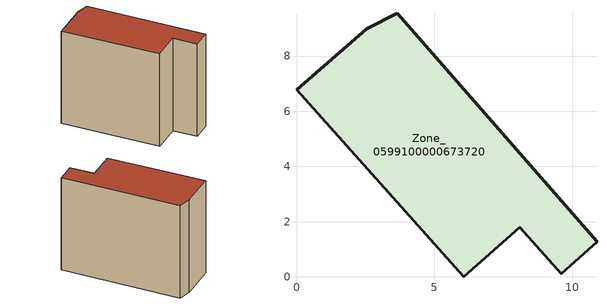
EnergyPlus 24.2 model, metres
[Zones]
Zone_0599100000673720
 floor ground (C_G): 3.65,9.55 10.89,1.26 9.59,0.11 8.09,1.8 6.06,0 0,6.77 2.55,9 z0
 wall outside (C_F): 2.55,9 0,6.77 6.06,0 8.09,1.8 9.59,0.11 10.89,1.26 3.65,9.55 2.55,9 z0:9.12
 roof outside (C_R): 3.65,9.55 2.55,9 0,6.77 6.06,0 8.09,1.8 9.59,0.11 10.89,1.26 z9.12
[BUILDING]
Pand.0599100000673720: North Axis=0; Terrain=City; Loads Convergence Tolerance Value=0.04; Temperature Convergence Tolerance Value=0.4; Solar Distribution=FullExterior; Maximum Number of Warmup Days=25; Minimum Number of Warmup Days=1
[Site:Location]
Rotterdam.The.Hague.AP_ZH_NLD Design_Conditions: Latitude=51.96; Longitude=4.45; Time Zone=1; Elevation=-4.5
[SITE:GROUNDTEMPERATURE:BUILDINGSURFACE]
18, 18, 18, 18, 18, 18, 18, 18, 18, 18, 18, 18
[MATERIAL] Thermal Absorptance=0.9; Solar Absorptance=0.7; Visible Absorptance=0.7
Name | Roughness | Thickness | Conductivity | Density | Specific Heat
G.TI.1946 | MediumSmooth | 0.15 | 1 | 540 | 1210
F.TI.1946 | Rough | 0.3 | 0.857143 | 1920 | 840
R.TI.1946 | MediumRough | 0.2 | 0.1 | 1500 | 1000
[CONSTRUCTION]
C_G: G.TI.1946
C_F: F.TI.1946
C_R: R.TI.1946
[ZONE]
Zone_0599100000673720: Type=1; Multiplier=1; Ceiling Height=Autocalculate; Volume=Autocalculate; Floor Area=autocalculate; Part of Total Floor Area=Yes
[ZONEINFILTRATION:DESIGNFLOWRATE]
Infil_Zone_0599100000673720: Zone or ZoneList or Space or SpaceList=Zone_0599100000673720; Schedule=AlwaysOn; Design Flow Rate Calculation Method=Flow/Area; Flow Rate per Floor Area=0.003; Constant Term Coefficient=1; Temperature Term Coefficient=0; Velocity Term Coefficient=0; Velocity Squared Term Coefficient=0
[HVACTEMPLATE:ZONE:IDEALLOADSAIRSYSTEM]
Zone_0599100000673720: Maximum Heating Supply Air Temperature=50; Minimum Cooling Supply Air Temperature=13; Maximum Heating Supply Air Humidity Ratio=0.0156; Minimum Cooling Supply Air Humidity Ratio=0.0077; Heating Limit=NoLimit; Cooling Limit=NoLimit; Dehumidification Control Type=ConstantSensibleHeatRatio; Cooling Sensible Heat Ratio=0.7; Dehumidification Setpoint=60; Humidification Control Type=None; Humidification Setpoint=30; Outdoor Air Method=None; Outdoor Air Flow Rate per Person=0.00944; Outdoor Air Flow Rate per Zone Floor Area=0; Outdoor Air Flow Rate per Zone=0; Demand Controlled Ventilation Type=None; Outdoor Air Economizer Type=NoEconomizer; Heat Recovery Type=None; Sensible Heat Recovery Effectiveness=0.7; Latent Heat Recovery Effectiveness=0.65
[ZONECONTROL:THERMOSTAT]
ThermostatControl_Zone_0599100000673720: Zone or ZoneList=Zone_0599100000673720; Control Type Schedule=DualSetpointControlType; Control 1=Thermostat_Zone_0599100000673720; Temperature Difference Between Cutout And Setpoint=0
[THERMOSTATSETPOINT:DUALSETPOINT]
Thermostat_Zone_0599100000673720: Heating Setpoint Temperature Schedule=HeatingSetpoint_Zone_0599100000673720; Cooling Setpoint Temperature Schedule=CoolingSetpoint_Zone_0599100000673720
[SCHEDULE:COMPACT]
HeatingSetpoint_Zone_0599100000673720: Through: 12/31, For: AllDays, Until: 24:00, 21
CoolingSetpoint_Zone_0599100000673720: Through: 12/31, For: AllDays, Until: 24:00, 24
DualSetpointControlType: Through: 12/31, For: AllDays, Until: 24:00, 4
AlwaysOn: Through: 12/31, For: AllDays, Until: 24:00, 1
